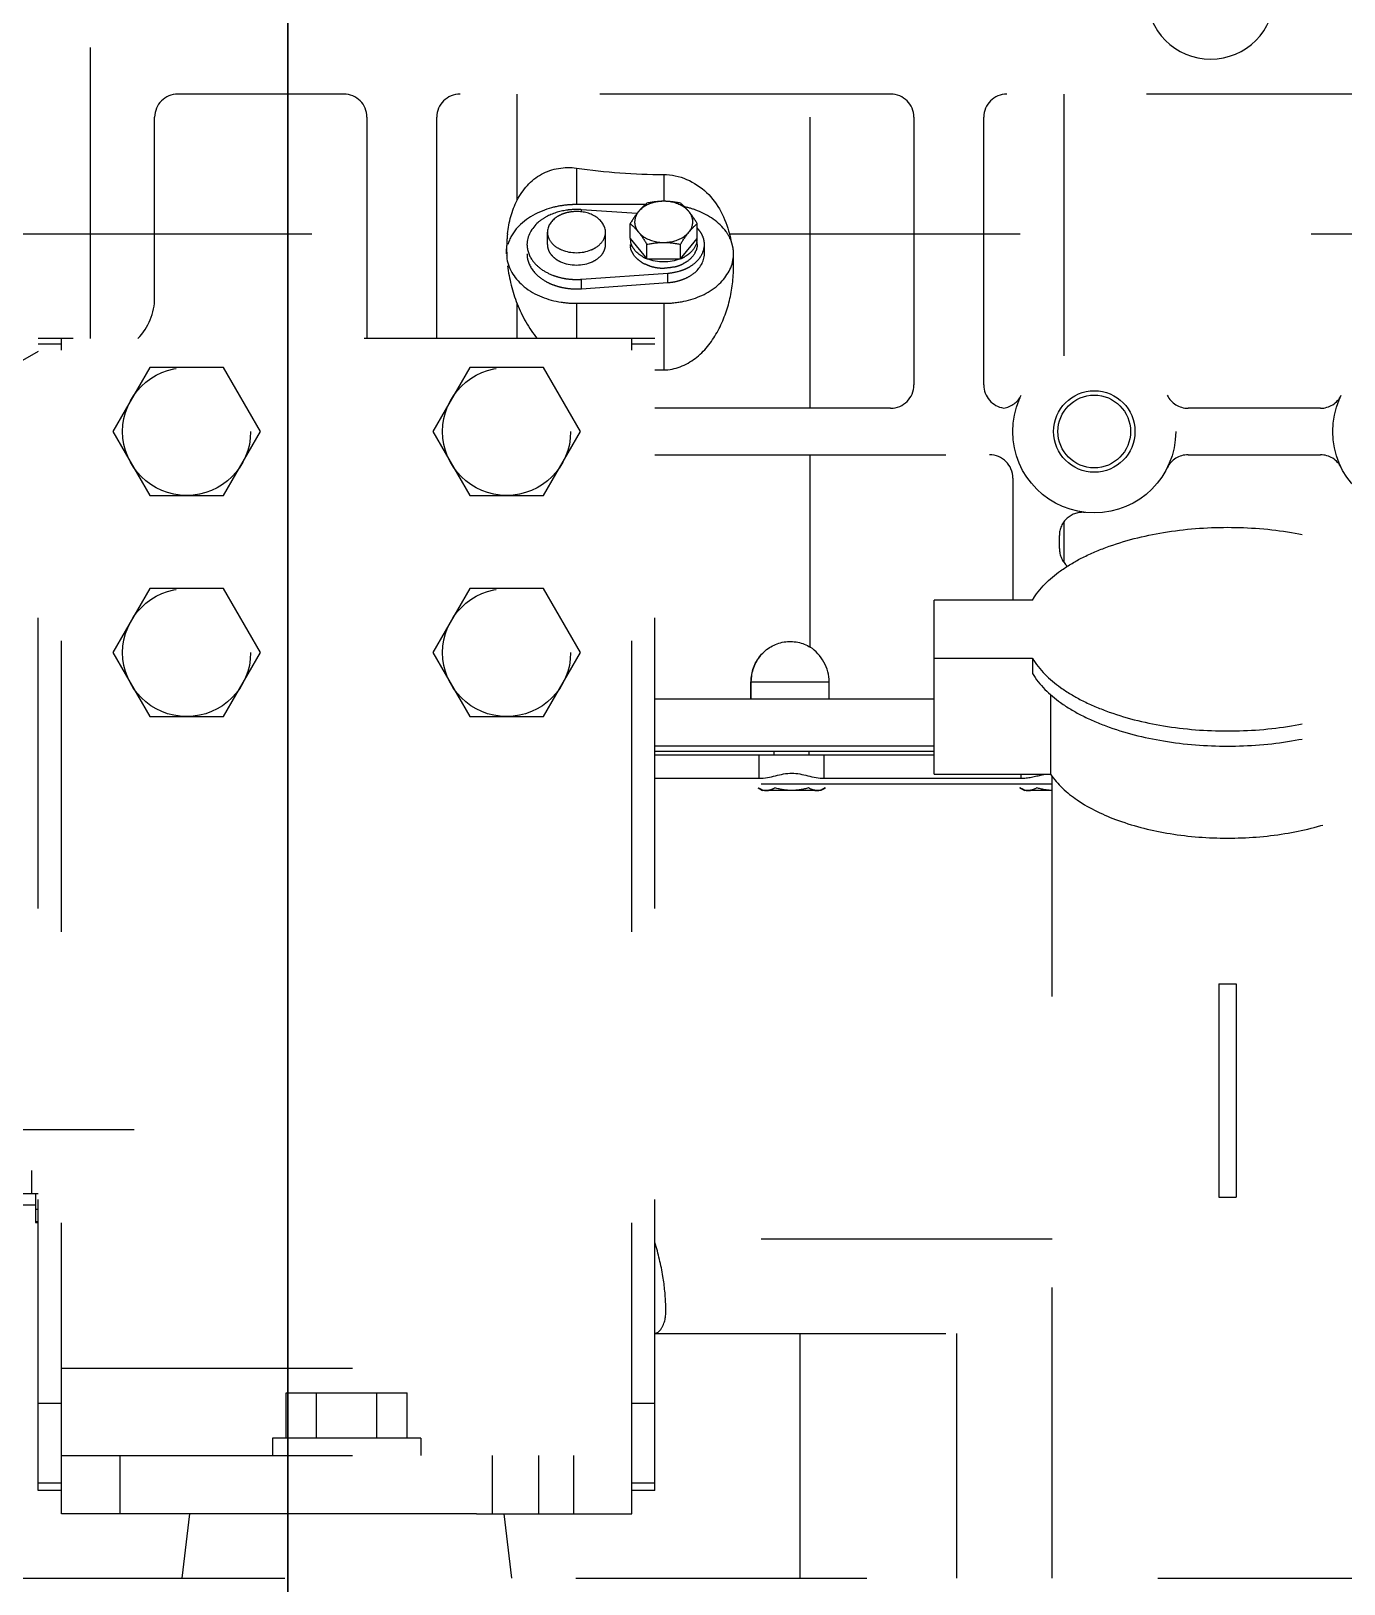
# Model space of a CAD drawing. Header units: millimetres. Extents: x 17886 to 18265, y -8727 to -7321.
# Drawn here: x 17935.946 to 17938.202, y -8661.763 to -8659.094 of the extents above; entities that cross this region are included whole.
import ezdxf

# ---------------------------------------------------------------- set-up
doc = ezdxf.new("R2010")
doc.units = ezdxf.units.MM
doc.linetypes.add('CENTER', pattern=[2, 1.25, -0.25, 0.25, -0.25])
doc.linetypes.add('EPL_DASH', pattern=[1, 0.5, -0.5])
for name, color, linetype in [('1430851_DXF_CONTINUOUS_LINE', 7, 'Continuous'), ('1430853_DXF_CONTINUOUS_LINE', 7, 'Continuous'), ('1729966_DXF_CONTINUOUS_LINE', 7, 'Continuous'), ('2630764_DKREDXF_CONTINUOUS_LINE', 7, 'Continuous'), ('2706792_BM04DXF_CONTINUOUS_LINE', 7, 'Continuous'), ('3539054_DXF_CONTINUOUS_LINE', 7, 'Continuous'), ('3570569_DXF_CONTINUOUS_LINE', 7, 'Continuous'), ('3884027_DKREDXF_CONTINUOUS_LINE', 7, 'Continuous'), ('5D1026_DKVG0DXF_CONTINUOUS_LINE', 7, 'Continuous'), ('8T4223_DXF_CONTINUOUS_LINE', 7, 'Continuous'), ('DEFAULT_1', 7, 'CENTER')]:
    doc.layers.add(name, color=color, linetype=linetype)
doc.layers.add('CRTANJE', color=4, linetype='Continuous', lineweight=30)

msp = doc.modelspace()

# ---------------------------------------------------------------- linework, layer by layer
at = {"layer": '1430851_DXF_CONTINUOUS_LINE', "color": 7, "linetype": 'EPL_DASH'}
for p, q in [((17937.70047, -8661.75357), (17937.70047, -8660.37465)), ((17937.98697, -8660.732), (17937.98697, -8661.09853)), ((17937.98697, -8660.732), (17938.01697, -8660.732)), ((17938.01697, -8660.732), (17938.01697, -8661.09853)), ((17937.98697, -8661.09854), (17938.01697, -8661.09854))]:
    msp.add_line(p, q, dxfattribs=at)
at = {"layer": '1430853_DXF_CONTINUOUS_LINE', "color": 7, "linetype": 'EPL_DASH'}
for p, q in [((17937.498, -8660.37145), (17937.498, -8660.07226)), ((17937.66656, -8660.07226), (17937.498, -8660.07226)), ((17937.498, -8660.17226), (17937.66656, -8660.17226)), ((17937.66656, -8660.17226), (17937.66656, -8660.19824)), ((17937.698, -8660.23461), (17937.698, -8660.37145)), ((17937.498, -8660.37145), (17937.698, -8660.37145))]:
    msp.add_line(p, q, dxfattribs=at)
for points, knots in [([(17937.66656, -8660.07226), (17937.67849, -8660.05226), (17937.70648, -8660.02576), (17937.75155, -8659.99895), (17937.80983, -8659.97373), (17937.89408, -8659.95279), (17938.00197, -8659.94439), (17938.10986, -8659.95279), (17938.19411, -8659.97373), (17938.25239, -8659.99895), (17938.29746, -8660.02576), (17938.32545, -8660.05226), (17938.33738, -8660.07226)], [0, 0, 0, 0, 0.0943343, 0.1505966, 0.2126329, 0.3507406, 0.5, 0.6492594, 0.7873671, 0.8494034, 0.9056657, 1, 1, 1, 1]), ([(17937.66656, -8660.17226), (17937.67849, -8660.19226), (17937.70648, -8660.21876), (17937.75155, -8660.24557), (17937.80983, -8660.2708), (17937.89408, -8660.29173), (17938.00197, -8660.30013), (17938.10986, -8660.29173), (17938.19411, -8660.2708), (17938.25239, -8660.24557), (17938.29746, -8660.21876), (17938.32545, -8660.19226), (17938.33738, -8660.17226)], [0, 0, 0, 0, 0.0943343, 0.1505966, 0.2126329, 0.3507406, 0.5, 0.6492594, 0.7873671, 0.8494034, 0.9056657, 1, 1, 1, 1]), ([(17937.66656, -8660.19824), (17937.67849, -8660.21824), (17937.70648, -8660.24474), (17937.75155, -8660.27155), (17937.80983, -8660.29678), (17937.89408, -8660.31771), (17938.00197, -8660.32611), (17938.10986, -8660.31771), (17938.19411, -8660.29678), (17938.25239, -8660.27155), (17938.29746, -8660.24474), (17938.32545, -8660.21824), (17938.33738, -8660.19824)], [0, 0, 0, 0, 0.0943343, 0.1505966, 0.2126329, 0.3507406, 0.5, 0.6492594, 0.7873671, 0.8494034, 0.9056657, 1, 1, 1, 1]), ([(17937.698, -8660.37145), (17937.70966, -8660.38917), (17937.74618, -8660.42183), (17937.81745, -8660.45517), (17937.90532, -8660.47662), (17938.00197, -8660.48395), (17938.09862, -8660.47662), (17938.18649, -8660.45517), (17938.25776, -8660.42183), (17938.29428, -8660.38917), (17938.30594, -8660.37145)], [0, 0, 0, 0, 0.0954486, 0.2139596, 0.3516719, 0.5, 0.6483281, 0.7860404, 0.9045514, 1, 1, 1, 1])]:
    msp.add_open_spline(points, degree=3, knots=knots, dxfattribs=at)
at = {"layer": '1729966_DXF_CONTINUOUS_LINE', "color": 7, "linetype": 'EPL_DASH'}
for p, q in [((17936.38405, -8661.51257), (17936.38405, -8661.43497)), ((17936.38405, -8661.43497), (17936.59189, -8661.43497)), ((17936.43601, -8661.51257), (17936.43601, -8661.43497)), ((17936.53993, -8661.51257), (17936.53993, -8661.43497)), ((17936.59189, -8661.51257), (17936.59189, -8661.43497))]:
    msp.add_line(p, q, dxfattribs=at)
at = {"layer": '2630764_DKREDXF_CONTINUOUS_LINE', "color": 7, "linetype": 'EPL_DASH'}
for p, q in [((17936.21797, -8661.64257), (17936.20465, -8661.75357)), ((17936.71138, -8661.64257), (17936.26455, -8661.64257)), ((17936.75797, -8661.64257), (17936.77129, -8661.75357))]:
    msp.add_line(p, q, dxfattribs=at)
at = {"layer": '2706792_BM04DXF_CONTINUOUS_LINE', "color": 7, "linetype": 'EPL_DASH'}
msp.add_line((17935.95297, -8661.11207), (17935.61697, -8661.11207), dxfattribs=at)
at = {"layer": '3539054_DXF_CONTINUOUS_LINE', "color": 3, "linetype": 'EPL_DASH'}
for p, q in [((17937.26697, -8661.33257), (17937.26697, -8661.75357)), ((17937.53697, -8661.75357), (17937.53697, -8661.33257))]:
    msp.add_line(p, q, dxfattribs=at)
at = {"layer": '3570569_DXF_CONTINUOUS_LINE', "color": 7, "linetype": 'EPL_DASH'}
msp.add_line((17932.88197, -8661.75357), (17946.82197, -8661.75357), dxfattribs=at)
at = {"layer": '3884027_DKREDXF_CONTINUOUS_LINE', "color": 6, "linetype": 'EPL_DASH'}
for p, q in [((17936.04797, -8659.62257), (17936.04797, -8659.0289)), ((17936.48297, -8659.20257), (17936.19797, -8659.20257)), ((17937.42297, -8659.20257), (17936.68297, -8659.20257)), ((17936.78099, -8659.38518), (17936.78099, -8659.20257)), ((17937.28494, -8659.74258), (17937.28494, -8659.20257)), ((17938.36297, -8659.20257), (17937.62297, -8659.20257)), ((17937.721, -8659.65258), (17937.721, -8659.20257)), ((17936.15797, -8659.55257), (17936.15797, -8659.24257)), ((17936.52297, -8659.24257), (17936.52297, -8659.62257)), ((17936.64297, -8659.62133), (17936.64297, -8659.24257)), ((17937.46297, -8659.24257), (17937.46297, -8659.70258)), ((17937.58297, -8659.70258), (17937.58297, -8659.24257)), ((17936.88297, -8659.32986), (17936.88297, -8659.39257)), ((17937.03297, -8659.34082), (17937.03297, -8659.38691)), ((17937.00116, -8659.39257), (17936.88297, -8659.39257)), ((17936.89147, -8659.40511), (17936.89147, -8659.40135)), ((17936.98688, -8659.40813), (17936.89147, -8659.40135)), ((17936.97523, -8659.45055), (17936.97523, -8659.42542)), ((17937.0907, -8659.45055), (17937.0907, -8659.42542)), ((17935.92797, -8659.44257), (17936.76446, -8659.44257)), ((17936.83297, -8659.46116), (17936.83297, -8659.43994)), ((17936.93297, -8659.46116), (17936.93297, -8659.43994)), ((17936.97547, -8659.45084), (17937.00387, -8659.48562)), ((17937.06207, -8659.48562), (17937.09047, -8659.45084)), ((17937.14579, -8659.44257), (17938.88962, -8659.44257)), ((17936.76297, -8659.47742), (17936.76297, -8659.46889)), ((17937.0041, -8659.48591), (17937.0041, -8659.46078)), ((17937.06184, -8659.48591), (17937.06184, -8659.46078)), ((17937.10297, -8659.47742), (17937.10297, -8659.46116)), ((17937.15297, -8659.49953), (17937.15297, -8659.47742)), ((17937.00458, -8659.48591), (17937.06136, -8659.48591)), ((17936.89147, -8659.52096), (17937.03997, -8659.51041)), ((17936.89147, -8659.53722), (17936.89147, -8659.52096)), ((17936.89147, -8659.53722), (17937.03997, -8659.52667)), ((17937.03997, -8659.52667), (17937.03997, -8659.51041)), ((17936.78099, -8659.62257), (17936.78099, -8659.56299)), ((17936.88297, -8659.56227), (17936.88297, -8659.62257)), ((17936.88297, -8659.56227), (17937.03297, -8659.56227)), ((17937.03297, -8659.56227), (17937.03297, -8659.67672)), ((17935.95797, -8661.60257), (17935.95797, -8659.62257)), ((17937.01797, -8659.62257), (17935.95797, -8659.62257)), ((17935.99797, -8659.63233), (17935.95797, -8659.63233)), ((17935.99797, -8661.64257), (17935.99797, -8659.62257)), ((17936.97797, -8661.64257), (17936.97797, -8659.62257)), ((17937.01797, -8659.63233), (17936.97797, -8659.63233)), ((17937.01797, -8661.60257), (17937.01797, -8659.62257)), ((17935.95797, -8659.64518), (17935.42897, -8659.94424)), ((17936.14946, -8659.67257), (17936.08595, -8659.78257)), ((17936.27648, -8659.67257), (17936.14946, -8659.67257)), ((17936.33999, -8659.78257), (17936.27648, -8659.67257)), ((17936.69946, -8659.67257), (17936.63595, -8659.78257)), ((17936.82648, -8659.67257), (17936.69946, -8659.67257)), ((17936.88999, -8659.78257), (17936.82648, -8659.67257)), ((17937.42297, -8659.74258), (17937.01797, -8659.74258)), ((17938.16172, -8659.74258), (17937.93422, -8659.74258)), ((17936.08595, -8659.78257), (17936.14946, -8659.89257)), ((17936.27648, -8659.89257), (17936.33999, -8659.78257)), ((17936.63595, -8659.78257), (17936.69946, -8659.89257)), ((17936.82648, -8659.89257), (17936.88999, -8659.78257)), ((17937.01797, -8659.82258), (17937.59297, -8659.82258)), ((17937.28494, -8660.15327), (17937.28494, -8659.82258)), ((17937.93422, -8659.82258), (17938.16172, -8659.82258)), ((17937.63297, -8659.86258), (17937.63297, -8660.07226)), ((17936.14946, -8659.89257), (17936.27648, -8659.89257)), ((17936.69946, -8659.89257), (17936.82648, -8659.89257)), ((17937.71297, -8659.98368), (17937.71297, -8659.96146)), ((17937.721, -8660.00773), (17937.721, -8659.93742)), ((17936.14946, -8660.05257), (17936.08595, -8660.16257)), ((17936.27648, -8660.05257), (17936.14946, -8660.05257)), ((17936.33999, -8660.16257), (17936.27648, -8660.05257)), ((17936.69946, -8660.05257), (17936.63595, -8660.16257)), ((17936.82648, -8660.05257), (17936.69946, -8660.05257)), ((17936.88999, -8660.16257), (17936.82648, -8660.05257)), ((17936.08595, -8660.16257), (17936.14946, -8660.27257)), ((17936.27648, -8660.27257), (17936.33999, -8660.16257)), ((17936.63595, -8660.16257), (17936.69946, -8660.27257)), ((17936.82648, -8660.27257), (17936.88999, -8660.16257)), ((17937.18297, -8660.24257), (17937.18297, -8660.21257)), ((17937.18297, -8660.21257), (17937.31749, -8660.21257)), ((17937.18302, -8660.24257), (17937.18302, -8660.21257)), ((17937.31749, -8660.24257), (17937.31749, -8660.21257)), ((17937.498, -8660.24257), (17937.01797, -8660.24257)), ((17936.14946, -8660.27257), (17936.27648, -8660.27257)), ((17936.69946, -8660.27257), (17936.82648, -8660.27257)), ((17937.01797, -8660.32257), (17937.498, -8660.32257)), ((17937.22297, -8660.33857), (17937.22297, -8660.33257)), ((17937.28297, -8660.33857), (17937.28297, -8660.33257)), ((17937.19707, -8660.37857), (17937.19707, -8660.33857)), ((17937.30887, -8660.37857), (17937.30887, -8660.33857)), ((17937.01797, -8660.37857), (17937.19707, -8660.37857)), ((17937.70047, -8660.38857), (17937.01797, -8660.38857)), ((17937.30887, -8660.37857), (17937.64707, -8660.37857)), ((17937.64707, -8660.37857), (17937.64707, -8660.37145)), ((17937.19523, -8660.3951), (17937.20297, -8660.39957)), ((17937.30297, -8660.39957), (17937.20297, -8660.39957)), ((17937.3107, -8660.3951), (17937.30297, -8660.39957)), ((17937.64523, -8660.3951), (17937.65297, -8660.39957)), ((17937.70047, -8660.39957), (17937.65297, -8660.39957)), ((17933.19533, -8661.05257), (17935.95797, -8661.05257)), ((17935.94622, -8661.05257), (17935.94622, -8661.09257)), ((17935.95797, -8661.09257), (17933.45797, -8661.09257)), ((17937.70047, -8661.17057), (17937.01797, -8661.17057)), ((17937.01797, -8661.33257), (17937.70047, -8661.33257)), ((17935.99797, -8661.39257), (17936.97797, -8661.39257)), ((17935.95797, -8661.45257), (17935.99797, -8661.45257)), ((17936.97797, -8661.45257), (17937.01797, -8661.45257)), ((17935.99797, -8661.54257), (17936.97797, -8661.54257)), ((17936.09797, -8661.54257), (17936.09797, -8661.64257)), ((17936.73797, -8661.54257), (17936.73797, -8661.64257)), ((17936.81797, -8661.54257), (17936.81797, -8661.64257)), ((17936.87797, -8661.54257), (17936.87797, -8661.64257)), ((17935.99797, -8661.59008), (17935.95797, -8661.59008)), ((17937.01797, -8661.59008), (17936.97797, -8661.59008)), ((17937.01797, -8661.60257), (17936.97797, -8661.60257)), ((17936.26455, -8661.64257), (17935.99797, -8661.64257)), ((17936.71138, -8661.64257), (17936.97797, -8661.64257))]:
    msp.add_line(p, q, dxfattribs=at)
at = {"layer": '3884027_DKREDXF_CONTINUOUS_LINE', "color": 7, "linetype": 'EPL_DASH'}
for p, q in [((17937.498, -8660.33257), (17937.01797, -8660.33257)), ((17937.498, -8660.33857), (17937.01797, -8660.33857)), ((17935.99797, -8661.60257), (17935.95797, -8661.60257))]:
    msp.add_line(p, q, dxfattribs=at)
at = {"layer": '3884027_DKREDXF_CONTINUOUS_LINE', "color": 6, "linetype": 'EPL_DASH'}
for centre, radius in [((17937.77297, -8659.78258), 0.14), ((17938.32297, -8659.78258), 0.14), ((17936.21297, -8659.78257), 0.11), ((17936.76297, -8659.78257), 0.11), ((17937.77297, -8659.78257), 0.07), ((17937.77297, -8659.78257), 0.0625), ((17936.21297, -8660.16257), 0.11), ((17936.76297, -8660.16257), 0.11)]:
    msp.add_circle(centre, radius, dxfattribs=at)
for centre, radius, start, end in [((17937.97297, -8659.03257), 0.11, 180, 0), ((17936.19797, -8659.24257), 0.04, 90, 180), ((17936.48297, -8659.24257), 0.04, 0, 90), ((17936.68297, -8659.24257), 0.04, 90, 180), ((17937.42297, -8659.24257), 0.04, 0, 90), ((17937.62297, -8659.24257), 0.04, 90, 180), ((17937.03322, -8658.30573), 1.03509, 261.65359, 269.98609), ((17936.88295, -8659.56149), 0.16892, 89.99414, 95.89424), ((17936.88289, -8659.51967), 0.11862, 92.08313, 98.29166), ((17936.88297, -8659.52115), 0.1201, 85.94085, 92.0969), ((17937.01741, -8659.42725), 0.03582, 137.59372, 140.75332), ((17937.04853, -8659.42725), 0.03582, 39.24668, 42.40628), ((17936.88111, -8659.46621), 0.06141, 104.36594, 112.13187), ((17936.99185, -8659.46866), 0.22888, 173.45338, 180.04865), ((17936.90588, -8659.43948), 0.02715, 336.04909, 345.93293), ((17936.9076, -8659.43992), 0.02537, 345.94328, 359.95026), ((17937.00457, -8659.45053), 0.0291, 180.61042, 192.46913), ((17937.06145, -8659.45054), 0.02902, 349.30689, 359.39982), ((17937.05488, -8659.468), 0.04996, 37.10788, 43.90198), ((17937.06739, -8659.4612), 0.03558, 0.0645, 13.14651), ((17937.00498, -8659.46887), 0.24201, 179.99664, 181.34356), ((17936.82336, -8659.4774), 0.06039, 182.15386, 188.01169), ((17937.01055, -8659.46872), 0.24758, 181.3478, 183.95932), ((17936.84108, -8659.47738), 0.04311, 180.05201, 192.23313), ((17937.02773, -8659.42792), 0.06244, 240.40342, 247.53091), ((17937.03821, -8659.42792), 0.06244, 292.46909, 299.59658), ((17937.068, -8659.46116), 0.03497, 357.65405, 359.99941), ((17937.09241, -8659.47745), 0.06056, 0.02744, 9.90915), ((17937.09265, -8659.47741), 0.06032, 352.70138, 358.01233), ((17937.09296, -8659.47742), 0.06001, 358.01688, 359.99974), ((17937.02591, -8659.46704), 0.26304, 186.68819, 201.39311), ((17937.03618, -8659.42602), 0.08423, 287.81814, 291.63455), ((17937.03798, -8659.43055), 0.07936, 291.63304, 295.33203), ((17936.87591, -8659.44253), 0.09389, 241.35277, 248.6078), ((17936.87989, -8659.41619), 0.10472, 248.59288, 255.33857), ((17936.87989, -8659.43245), 0.10472, 248.59288, 255.33857), ((17936.8821, -8659.40785), 0.11335, 255.32454, 261.72268), ((17936.8821, -8659.42411), 0.11335, 255.32454, 261.72268), ((17936.88293, -8659.40218), 0.11908, 261.71824, 269.94903), ((17936.88293, -8659.41842), 0.11911, 261.71897, 270.08208), ((17936.88297, -8659.40126), 0.12, 269.92904, 274.05986), ((17937.03316, -8659.43038), 0.09653, 274.04403, 280.77404), ((17937.03432, -8659.43629), 0.09051, 280.75608, 287.78315), ((17937.03697, -8659.44449), 0.08189, 287.76416, 295.27424), ((17936.05797, -8659.55257), 0.1, 315.53614, 0), ((17936.88291, -8659.39436), 0.16791, 261.01778, 270.02042), ((17936.88298, -8659.41755), 0.11998, 270.06193, 274.06003), ((17937.42297, -8659.70258), 0.04, 270, 0), ((17937.62297, -8659.70258), 0.04, 180, 261.91949), ((17937.93422, -8659.70258), 0.04, 206.3878, 270), ((17938.16172, -8659.70258), 0.04, 270, 333.6122), ((17937.59297, -8659.86258), 0.04, 0, 90), ((17937.93422, -8659.86258), 0.04, 90, 153.6122), ((17938.16172, -8659.86258), 0.04, 26.3878, 90), ((17937.75297, -8659.96146), 0.04, 83.62063, 180), ((17937.75297, -8659.98368), 0.04, 180, 229.4221), ((17937.77297, -8660.16257), 0.14, 138.22125, 139.68372), ((17937.25297, -8660.21257), 0.07, 140.13745, 180)]:
    msp.add_arc(centre, radius, start, end, dxfattribs=at)
at = {"layer": '3884027_DKREDXF_CONTINUOUS_LINE', "color": 7, "linetype": 'EPL_DASH'}
for centre, radius, start, end in [((17936.90653, -8659.46089), 0.02647, 341.43943, 346.70805), ((17936.90764, -8659.46114), 0.02533, 346.67491, 359.95764), ((17937.00434, -8659.46115), 0.02887, 180.00696, 187.67117), ((17937.00903, -8659.45959), 0.03384, 203.31532, 210.54245), ((17937.05796, -8659.46009), 0.03267, 332.69901, 339.7281), ((17937.06158, -8659.46116), 0.02889, 0.00845, 8.10054), ((17937.0263, -8659.44126), 0.05935, 237.9112, 244.26056), ((17937.03181, -8659.42758), 0.07413, 252.2111, 258.66723), ((17937.03275, -8659.42299), 0.07882, 258.65375, 264.85125), ((17937.03297, -8659.42072), 0.08109, 264.83831, 270.91923), ((17937.03462, -8659.42932), 0.07232, 283.24136, 289.8047), ((17937.03699, -8659.43587), 0.06536, 289.79053, 296.81204), ((17937.61172, -8659.70258), 0.04, 278.08051, 333.6122), ((17937.21144, -8660.37036), 0.02943, 249.54838, 252.50451), ((17937.21131, -8660.37058), 0.02918, 249.62845, 252.60876), ((17937.21068, -8660.3726), 0.02707, 252.60922, 255.71954), ((17937.21058, -8660.37309), 0.02657, 252.5052, 255.67471), ((17937.21018, -8660.37457), 0.02503, 255.71057, 259.75574), ((17937.21006, -8660.37511), 0.02449, 255.67764, 259.81279), ((17937.2099, -8660.37611), 0.02347, 259.77244, 262.50909), ((17937.20984, -8660.3763), 0.02327, 259.82658, 262.58493), ((17937.20969, -8660.37762), 0.02195, 262.5457, 269.95679), ((17937.20969, -8660.37784), 0.02173, 262.4561, 269.94065), ((17937.20965, -8660.37762), 0.02195, 270.04321, 277.4543), ((17937.2095, -8660.3763), 0.02327, 277.41507, 280.17342), ((17937.20928, -8660.37511), 0.02449, 280.1872, 284.32236), ((17937.20876, -8660.37309), 0.02657, 284.32529, 287.4948), ((17937.2079, -8660.37036), 0.02943, 287.49549, 290.45162), ((17937.29791, -8660.37058), 0.02918, 249.62845, 252.60876), ((17937.29728, -8660.3726), 0.02707, 252.60922, 255.71954), ((17937.29679, -8660.37457), 0.02503, 255.71057, 259.75574), ((17937.2965, -8660.37611), 0.02347, 259.77245, 262.50816), ((17937.29629, -8660.37784), 0.02173, 262.45514, 269.94063), ((17937.29625, -8660.37762), 0.02195, 270.04321, 277.4543), ((17937.29625, -8660.37784), 0.02173, 270.05937, 277.54486), ((17937.29604, -8660.37611), 0.02347, 277.49184, 280.22756), ((17937.2961, -8660.3763), 0.02327, 277.41507, 280.17342), ((17937.29576, -8660.37457), 0.02503, 280.24426, 284.28943), ((17937.29588, -8660.37511), 0.02449, 280.18721, 284.32236), ((17937.29526, -8660.3726), 0.02707, 284.28046, 287.39078), ((17937.29536, -8660.37309), 0.02657, 284.32529, 287.4948), ((17937.2945, -8660.37036), 0.02943, 287.49549, 290.45162), ((17937.29463, -8660.37058), 0.02918, 287.39124, 290.37155), ((17937.66144, -8660.37036), 0.02943, 249.54838, 252.50451), ((17937.66131, -8660.37058), 0.02918, 249.62845, 252.60876), ((17937.66068, -8660.3726), 0.02707, 252.60922, 255.71954), ((17937.66058, -8660.37309), 0.02657, 252.5052, 255.67471), ((17937.66018, -8660.37457), 0.02503, 255.71057, 259.75574), ((17937.66006, -8660.37511), 0.02449, 255.67764, 259.81279), ((17937.6599, -8660.37611), 0.02347, 259.77244, 262.50909), ((17937.65984, -8660.3763), 0.02327, 259.82658, 262.58493), ((17937.65969, -8660.37762), 0.02195, 262.5457, 269.95679), ((17937.65969, -8660.37784), 0.02173, 262.4561, 269.94065), ((17937.65965, -8660.37762), 0.02195, 270.04321, 277.4543), ((17937.6595, -8660.3763), 0.02327, 277.41507, 280.17342), ((17937.65928, -8660.37511), 0.02449, 280.1872, 284.32236), ((17937.65876, -8660.37309), 0.02657, 284.32529, 287.4948), ((17937.6579, -8660.37036), 0.02943, 287.49549, 290.45162)]:
    msp.add_arc(centre, radius, start, end, dxfattribs=at)
at = {"layer": '3884027_DKREDXF_CONTINUOUS_LINE', "color": 6, "linetype": 'EPL_DASH'}
msp.add_ellipse((17937.03296, -8658.71172), major_axis=(0.965, 0), ratio=1, start_param=-1.5863348, end_param=-1.5707863, dxfattribs=at)
for points, knots in [([(17936.78099, -8659.38518), (17936.79036, -8659.36705), (17936.81897, -8659.33404), (17936.86283, -8659.3269), (17936.88297, -8659.32986)], [0, 0, 0, 0, 0.5005368, 1, 1, 1, 1]), ([(17937.03297, -8659.34082), (17937.05959, -8659.34082), (17937.11437, -8659.3655), (17937.1389, -8659.4165), (17937.14579, -8659.44257)], [0, 0, 0, 0, 0.4968321, 1, 1, 1, 1]), ([(17936.86561, -8659.39346), (17936.85709, -8659.39434), (17936.8262, -8659.39988), (17936.79604, -8659.41551), (17936.78094, -8659.43276)], [0, 0, 0, 0, 0.2717675, 1, 1, 1, 1]), ([(17937.03297, -8659.38691), (17937.02884, -8659.38691), (17937.01373, -8659.38819), (17936.99844, -8659.3949), (17936.99096, -8659.40309)], [0, 0, 0, 0, 0.2712661, 1, 1, 1, 1]), ([(17936.8309, -8659.41365), (17936.82599, -8659.41634), (17936.80957, -8659.42716), (17936.79797, -8659.44699), (17936.79797, -8659.46116)], [0, 0, 0, 0, 0.2833887, 1, 1, 1, 1]), ([(17936.85797, -8659.40933), (17936.85433, -8659.41081), (17936.84233, -8659.41691), (17936.83297, -8659.43029), (17936.83297, -8659.43994)], [0, 0, 0, 0, 0.2890788, 1, 1, 1, 1]), ([(17936.93297, -8659.43994), (17936.93297, -8659.43029), (17936.91809, -8659.40926), (17936.89525, -8659.40459), (17936.88297, -8659.40459)], [0, 0, 0, 0, 0.4402328, 1, 1, 1, 1]), ([(17937.14862, -8659.45478), (17937.14645, -8659.44923), (17937.13358, -8659.4261), (17937.10994, -8659.41057), (17937.09112, -8659.40319)], [0, 0, 0, 0, 0.2278224, 1, 1, 1, 1]), ([(17936.90797, -8659.47056), (17936.91058, -8659.4695), (17936.91973, -8659.465), (17936.92769, -8659.45728), (17936.93069, -8659.45051)], [0, 0, 0, 0, 0.2760657, 1, 1, 1, 1]), ([(17936.98643, -8659.43518), (17936.98689, -8659.43601), (17936.9879, -8659.43765), (17936.98905, -8659.43919), (17936.98967, -8659.43994)], [0, 0, 0, 0, 0.4940106, 1, 1, 1, 1]), ([(17936.98967, -8659.43994), (17936.99195, -8659.44273), (17937.00389, -8659.45347), (17937.02069, -8659.45762), (17937.03297, -8659.45762)], [0, 0, 0, 0, 0.2267858, 1, 1, 1, 1]), ([(17937.03297, -8659.45762), (17937.0373, -8659.45762), (17937.05301, -8659.45624), (17937.06899, -8659.44886), (17937.07627, -8659.43994)], [0, 0, 0, 0, 0.2734018, 1, 1, 1, 1]), ([(17937.07194, -8659.51854), (17937.07651, -8659.51637), (17937.09169, -8659.5076), (17937.10297, -8659.49002), (17937.10297, -8659.47742)], [0, 0, 0, 0, 0.2863869, 1, 1, 1, 1]), ([(17936.76356, -8659.48582), (17936.76617, -8659.50438), (17936.79293, -8659.54223), (17936.83401, -8659.55662), (17936.85669, -8659.56021)], [0, 0, 0, 0, 0.4494167, 1, 1, 1, 1]), ([(17937.03297, -8659.67672), (17937.0522, -8659.67672), (17937.09102, -8659.66058), (17937.12719, -8659.61345), (17937.14827, -8659.55826), (17937.15297, -8659.51905), (17937.15297, -8659.49951)], [0, 0, 0, 0, 0.2474809, 0.4975707, 0.7486247, 1, 1, 1, 1]), ([(17937.06781, -8659.55862), (17937.08881, -8659.55411), (17937.12662, -8659.53875), (17937.15024, -8659.50259), (17937.15248, -8659.48507)], [0, 0, 0, 0, 0.5487717, 1, 1, 1, 1]), ([(17937.19924, -8660.1677), (17937.20923, -8660.15574), (17937.23842, -8660.13824), (17937.27191, -8660.14512), (17937.28494, -8660.15327)], [0, 0, 0, 0, 0.5034772, 1, 1, 1, 1]), ([(17937.19707, -8660.37857), (17937.21593, -8660.37857), (17937.25297, -8660.36102), (17937.29001, -8660.37857), (17937.30887, -8660.37857)], [0, 0, 0, 0, 0.4999594, 1, 1, 1, 1]), ([(17937.68303, -8660.37251), (17937.68384, -8660.37232), (17937.68547, -8660.37195), (17937.68711, -8660.37161), (17937.68793, -8660.37144)], [0, 0, 0, 0, 0.4999783, 1, 1, 1, 1]), ([(17937.01817, -8661.33246), (17937.02437, -8661.33157), (17937.03686, -8661.31427), (17937.03701, -8661.27982), (17937.03249, -8661.23143), (17937.02361, -8661.1956), (17937.01797, -8661.17649)], [0, 0, 0, 0, 0.1147782, 0.3258113, 0.6351328, 1, 1, 1, 1])]:
    msp.add_open_spline(points, degree=3, knots=knots, dxfattribs=at)
for points in [[(17936.76446, -8659.44257), (17936.76675, -8659.42279), (17936.77186, -8659.40287), (17936.78099, -8659.38518)], [(17936.86578, -8659.4023), (17936.85368, -8659.40406), (17936.84162, -8659.40778), (17936.8309, -8659.41365)], [(17937.0041, -8659.39007), (17936.99882, -8659.39439), (17936.99398, -8659.3993), (17936.98967, -8659.40459)], [(17937.03297, -8659.38691), (17937.02329, -8659.38691), (17937.01359, -8659.38813), (17937.0041, -8659.39007)], [(17937.06184, -8659.39007), (17937.05235, -8659.38813), (17937.04265, -8659.38691), (17937.03297, -8659.38691)], [(17937.06698, -8659.39635), (17937.05714, -8659.3899), (17937.04473, -8659.38691), (17937.03297, -8659.38691)], [(17937.07627, -8659.40459), (17937.07196, -8659.3993), (17937.06712, -8659.39439), (17937.06184, -8659.39007)], [(17937.07498, -8659.40309), (17937.07263, -8659.40052), (17937.0699, -8659.39826), (17937.06698, -8659.39635)], [(17937.09112, -8659.40319), (17937.08393, -8659.40038), (17937.0765, -8659.39815), (17937.06897, -8659.39648)], [(17936.88297, -8659.40459), (17936.87723, -8659.40459), (17936.87143, -8659.40529), (17936.86587, -8659.40672)], [(17936.98967, -8659.40459), (17936.98433, -8659.41113), (17936.97965, -8659.41822), (17936.97523, -8659.42542)], [(17936.97523, -8659.42542), (17936.98052, -8659.42974), (17936.98535, -8659.43466), (17936.98967, -8659.43994)], [(17936.98967, -8659.40459), (17936.98517, -8659.4101), (17936.98236, -8659.41783), (17936.98311, -8659.42491)], [(17936.98311, -8659.42491), (17936.98349, -8659.42849), (17936.98468, -8659.43204), (17936.98643, -8659.43518)], [(17937.0907, -8659.42542), (17937.08629, -8659.41822), (17937.08161, -8659.41113), (17937.07627, -8659.40459)], [(17937.08172, -8659.4144), (17937.08057, -8659.41084), (17937.07864, -8659.40749), (17937.07627, -8659.40459)], [(17937.07627, -8659.43994), (17937.07973, -8659.43571), (17937.08225, -8659.43035), (17937.08283, -8659.42491)], [(17937.07627, -8659.43994), (17937.08059, -8659.43466), (17937.08542, -8659.42974), (17937.0907, -8659.42542)], [(17937.08283, -8659.42491), (17937.0832, -8659.42141), (17937.0828, -8659.41775), (17937.08172, -8659.4144)], [(17936.78094, -8659.43276), (17936.77378, -8659.44093), (17936.76803, -8659.45081), (17936.76516, -8659.46129)], [(17936.83297, -8659.43994), (17936.83297, -8659.44355), (17936.8338, -8659.44721), (17936.83525, -8659.45051)], [(17936.83525, -8659.45051), (17936.83733, -8659.45519), (17936.84075, -8659.45937), (17936.84467, -8659.46267)], [(17936.98967, -8659.43994), (17936.99501, -8659.44649), (17936.99969, -8659.45357), (17937.0041, -8659.46078)], [(17937.06184, -8659.46078), (17937.06625, -8659.45357), (17937.07093, -8659.44649), (17937.07627, -8659.43994)], [(17937.08997, -8659.45592), (17937.08874, -8659.46244), (17937.08511, -8659.46864), (17937.08051, -8659.47342)], [(17937.09923, -8659.44519), (17937.09798, -8659.44261), (17937.09646, -8659.44014), (17937.09473, -8659.43785)], [(17937.10204, -8659.45311), (17937.1014, -8659.45038), (17937.10044, -8659.44771), (17937.09923, -8659.44519)], [(17937.14579, -8659.44257), (17937.14685, -8659.4466), (17937.14792, -8659.45066), (17937.14843, -8659.45481)], [(17937.15207, -8659.46703), (17937.15134, -8659.46285), (17937.15017, -8659.45873), (17937.14862, -8659.45478)], [(17936.79797, -8659.46116), (17936.79797, -8659.47044), (17936.80136, -8659.47998), (17936.80664, -8659.48761)], [(17936.84467, -8659.46267), (17936.84861, -8659.46599), (17936.8532, -8659.46861), (17936.85797, -8659.47056)], [(17936.85797, -8659.47056), (17936.8734, -8659.47686), (17936.89254, -8659.47686), (17936.90797, -8659.47056)], [(17936.9907, -8659.47812), (17936.98388, -8659.47288), (17936.97801, -8659.46521), (17936.97616, -8659.45681)], [(17936.99689, -8659.48221), (17936.99474, -8659.48099), (17936.99266, -8659.47962), (17936.9907, -8659.47812)], [(17937.0041, -8659.46078), (17937.01359, -8659.45884), (17937.02329, -8659.45762), (17937.03297, -8659.45762)], [(17937.03297, -8659.45762), (17937.04265, -8659.45762), (17937.05235, -8659.45884), (17937.06184, -8659.46078)], [(17937.07524, -8659.47812), (17937.07328, -8659.47962), (17937.0712, -8659.48099), (17937.06905, -8659.48221)], [(17937.08051, -8659.47342), (17937.07888, -8659.47512), (17937.07711, -8659.47668), (17937.07524, -8659.47812)], [(17937.09473, -8659.48446), (17937.09942, -8659.47824), (17937.10262, -8659.47037), (17937.10294, -8659.46259)], [(17936.79895, -8659.48652), (17936.80099, -8659.49595), (17936.80642, -8659.50485), (17936.81318, -8659.51174)], [(17936.80664, -8659.48761), (17936.81062, -8659.49335), (17936.81573, -8659.49837), (17936.82133, -8659.50254)], [(17936.82133, -8659.50254), (17936.82753, -8659.50716), (17936.83447, -8659.51086), (17936.84166, -8659.51369)], [(17937.06136, -8659.48591), (17937.0438, -8659.49296), (17937.02214, -8659.49296), (17937.00458, -8659.48591)], [(17937.03997, -8659.51041), (17937.04741, -8659.50988), (17937.05486, -8659.5085), (17937.06196, -8659.50621)], [(17937.07194, -8659.50228), (17937.07503, -8659.50081), (17937.07803, -8659.49914), (17937.08088, -8659.49725)], [(17937.08088, -8659.49725), (17937.08611, -8659.49377), (17937.09094, -8659.48948), (17937.09473, -8659.48446)], [(17936.81318, -8659.51174), (17936.81835, -8659.51698), (17936.82444, -8659.52139), (17936.8309, -8659.52493)], [(17936.78099, -8659.56299), (17936.78938, -8659.58438), (17936.8008, -8659.60502), (17936.81557, -8659.62262)], [(17937.03297, -8659.56227), (17937.04465, -8659.56227), (17937.05639, -8659.56107), (17937.06781, -8659.55862)], [(17937.18302, -8660.21257), (17937.18302, -8660.19666), (17937.18905, -8660.17991), (17937.19924, -8660.1677)], [(17937.31749, -8660.21257), (17937.31749, -8660.19002), (17937.30405, -8660.16524), (17937.28494, -8660.15327)], [(17937.64707, -8660.37857), (17937.65922, -8660.37857), (17937.67119, -8660.37524), (17937.68303, -8660.37251)]]:
    msp.add_open_spline(points, degree=3, dxfattribs=at)
at = {"layer": '3884027_DKREDXF_CONTINUOUS_LINE', "color": 7, "linetype": 'EPL_DASH'}
for points in [[(17936.83297, -8659.46116), (17936.83297, -8659.46391), (17936.83344, -8659.4667), (17936.83432, -8659.46932)], [(17936.83432, -8659.46932), (17936.83536, -8659.47243), (17936.837, -8659.47538), (17936.839, -8659.47798)], [(17936.84351, -8659.48287), (17936.84525, -8659.48445), (17936.84714, -8659.48589), (17936.84911, -8659.48717)], [(17936.91683, -8659.48717), (17936.92065, -8659.48469), (17936.92418, -8659.4816), (17936.92694, -8659.47798)], [(17936.92694, -8659.47798), (17936.92894, -8659.47538), (17936.93058, -8659.47243), (17936.93162, -8659.46932)], [(17936.97796, -8659.47298), (17936.97687, -8659.47045), (17936.9761, -8659.46774), (17936.97573, -8659.46501)], [(17936.98878, -8659.48717), (17936.98531, -8659.48422), (17936.9822, -8659.48071), (17936.97989, -8659.47679)], [(17937.087, -8659.47508), (17937.08385, -8659.48119), (17937.07874, -8659.4864), (17937.07307, -8659.49029)], [(17937.09047, -8659.46116), (17937.09047, -8659.46463), (17937.08981, -8659.46815), (17937.08861, -8659.47141)], [(17936.84911, -8659.48717), (17936.85118, -8659.48852), (17936.85337, -8659.48972), (17936.85562, -8659.49076)], [(17936.85562, -8659.49076), (17936.87217, -8659.4984), (17936.89377, -8659.4984), (17936.91032, -8659.49076)], [(17936.91032, -8659.49076), (17936.91257, -8659.48972), (17936.91476, -8659.48852), (17936.91683, -8659.48717)], [(17936.99477, -8659.49155), (17936.99268, -8659.49023), (17936.99066, -8659.48877), (17936.98878, -8659.48717)], [(17937.00916, -8659.49817), (17937.00621, -8659.49722), (17937.00331, -8659.49607), (17937.00052, -8659.49472)], [(17937.05118, -8659.49972), (17937.04565, -8659.50103), (17937.03995, -8659.50171), (17937.03427, -8659.50181)], [(17937.07307, -8659.49029), (17937.07097, -8659.49174), (17937.06875, -8659.49304), (17937.06647, -8659.4942)], [(17937.2241, -8660.3951), (17937.21974, -8660.39762), (17937.2147, -8660.39957), (17937.20967, -8660.39957)], [(17937.25297, -8660.39957), (17937.24323, -8660.39957), (17937.23346, -8660.3978), (17937.2241, -8660.3951)], [(17937.28184, -8660.3951), (17937.27248, -8660.3978), (17937.26271, -8660.39957), (17937.25297, -8660.39957)], [(17937.29627, -8660.39957), (17937.29235, -8660.39957), (17937.2884, -8660.3984), (17937.28486, -8660.3967)], [(17937.6741, -8660.3951), (17937.66974, -8660.39762), (17937.6647, -8660.39957), (17937.65967, -8660.39957)], [(17937.70047, -8660.39953), (17937.69156, -8660.39927), (17937.68266, -8660.39757), (17937.6741, -8660.3951)]]:
    msp.add_open_spline(points, degree=3, dxfattribs=at)
for points, knots in [([(17936.839, -8659.47798), (17936.83966, -8659.47885), (17936.8411, -8659.48055), (17936.84268, -8659.48212), (17936.84351, -8659.48287)], [0, 0, 0, 0, 0.4927324, 1, 1, 1, 1]), ([(17937.19826, -8660.3967), (17937.19775, -8660.39646), (17937.19673, -8660.39594), (17937.19573, -8660.39539), (17937.19523, -8660.3951)], [0, 0, 0, 0, 0.4966018, 1, 1, 1, 1]), ([(17937.19523, -8660.3951), (17937.19573, -8660.39539), (17937.19673, -8660.39594), (17937.19775, -8660.39646), (17937.19826, -8660.3967)], [0, 0, 0, 0, 0.5035026, 1, 1, 1, 1]), ([(17937.20115, -8660.39794), (17937.20067, -8660.39776), (17937.19969, -8660.39737), (17937.19873, -8660.39693), (17937.19826, -8660.3967)], [0, 0, 0, 0, 0.4965189, 1, 1, 1, 1]), ([(17937.19826, -8660.3967), (17937.19873, -8660.39693), (17937.19969, -8660.39737), (17937.20067, -8660.39776), (17937.20115, -8660.39794)], [0, 0, 0, 0, 0.5034031, 1, 1, 1, 1]), ([(17937.28486, -8660.3967), (17937.28435, -8660.39646), (17937.28333, -8660.39594), (17937.28233, -8660.39539), (17937.28184, -8660.3951)], [0, 0, 0, 0, 0.4966019, 1, 1, 1, 1]), ([(17937.30479, -8660.39794), (17937.30527, -8660.39776), (17937.30625, -8660.39737), (17937.30721, -8660.39693), (17937.30768, -8660.3967)], [0, 0, 0, 0, 0.4965188, 1, 1, 1, 1]), ([(17937.30768, -8660.3967), (17937.30721, -8660.39693), (17937.30625, -8660.39737), (17937.30527, -8660.39776), (17937.30479, -8660.39794)], [0, 0, 0, 0, 0.5034031, 1, 1, 1, 1]), ([(17937.30768, -8660.3967), (17937.30819, -8660.39646), (17937.30921, -8660.39594), (17937.31021, -8660.39539), (17937.3107, -8660.3951)], [0, 0, 0, 0, 0.4966019, 1, 1, 1, 1]), ([(17937.3107, -8660.3951), (17937.31021, -8660.39539), (17937.30921, -8660.39594), (17937.30819, -8660.39646), (17937.30768, -8660.3967)], [0, 0, 0, 0, 0.5035026, 1, 1, 1, 1]), ([(17937.64826, -8660.3967), (17937.64775, -8660.39646), (17937.64673, -8660.39594), (17937.64573, -8660.39539), (17937.64523, -8660.3951)], [0, 0, 0, 0, 0.4966018, 1, 1, 1, 1]), ([(17937.64523, -8660.3951), (17937.64573, -8660.39539), (17937.64673, -8660.39594), (17937.64775, -8660.39646), (17937.64826, -8660.3967)], [0, 0, 0, 0, 0.5035026, 1, 1, 1, 1]), ([(17937.65115, -8660.39794), (17937.65067, -8660.39776), (17937.64969, -8660.39737), (17937.64873, -8660.39693), (17937.64826, -8660.3967)], [0, 0, 0, 0, 0.4965189, 1, 1, 1, 1]), ([(17937.64826, -8660.3967), (17937.64873, -8660.39693), (17937.64969, -8660.39737), (17937.65067, -8660.39776), (17937.65115, -8660.39794)], [0, 0, 0, 0, 0.5034031, 1, 1, 1, 1])]:
    msp.add_open_spline(points, degree=3, knots=knots, dxfattribs=at)
at = {"layer": '5D1026_DKVG0DXF_CONTINUOUS_LINE', "color": 7, "linetype": 'EPL_DASH'}
for p, q in [((17935.95297, -8661.09257), (17935.95297, -8661.14007)), ((17935.95297, -8661.11917), (17935.95797, -8661.11917)), ((17935.95297, -8661.14007), (17935.95297, -8661.14198)), ((17935.95297, -8661.14007), (17935.95797, -8661.14007)), ((17935.95297, -8661.14198), (17935.95797, -8661.14198))]:
    msp.add_line(p, q, dxfattribs=at)
at = {"layer": '8T4223_DXF_CONTINUOUS_LINE', "color": 7, "linetype": 'EPL_DASH'}
for p, q in [((17936.36047, -8661.51257), (17936.36047, -8661.54257)), ((17936.61547, -8661.51257), (17936.36047, -8661.51257)), ((17936.61547, -8661.51257), (17936.61547, -8661.54257))]:
    msp.add_line(p, q, dxfattribs=at)
at = {"layer": 'CRTANJE', "lineweight": 30}
msp.add_lwpolyline([(17938.48699, -8665.00357), (17938.48699, -8640.31357), (17936.38699, -8640.31357), (17936.38699, -8665.00357)], close=True, dxfattribs=at)
at = {"layer": 'DEFAULT_1', "color": 2, "linetype": 'EPL_DASH'}
msp.add_line((17936.12297, -8660.98257), (17935.1279, -8660.98257), dxfattribs=at)

doc.saveas('drawing.dxf')
